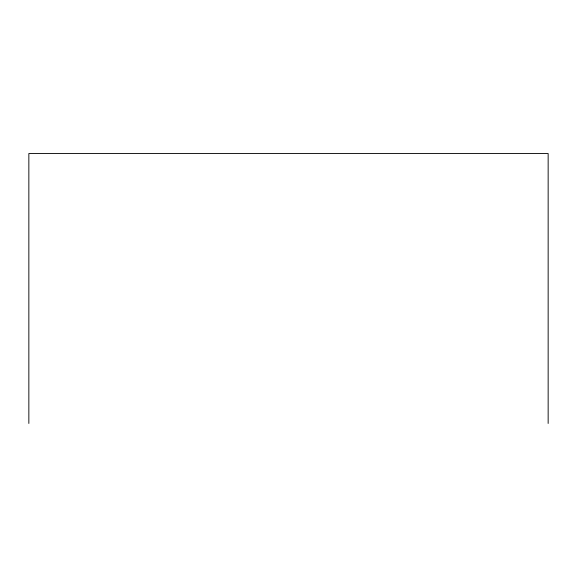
<?xml version="1.0" encoding="UTF-8"?>
<svg xmlns="http://www.w3.org/2000/svg" width="577" height="577" viewBox="0 0 577 577"><rect width="100%" height="100%" fill="white"/><g stroke="black" fill="none" stroke-linecap="round" stroke-linejoin="round"><path stroke-width="0.87" d="M548.15 423.46L548.15 153.54L28.85 153.54L28.85 423.46"/></g></svg>
